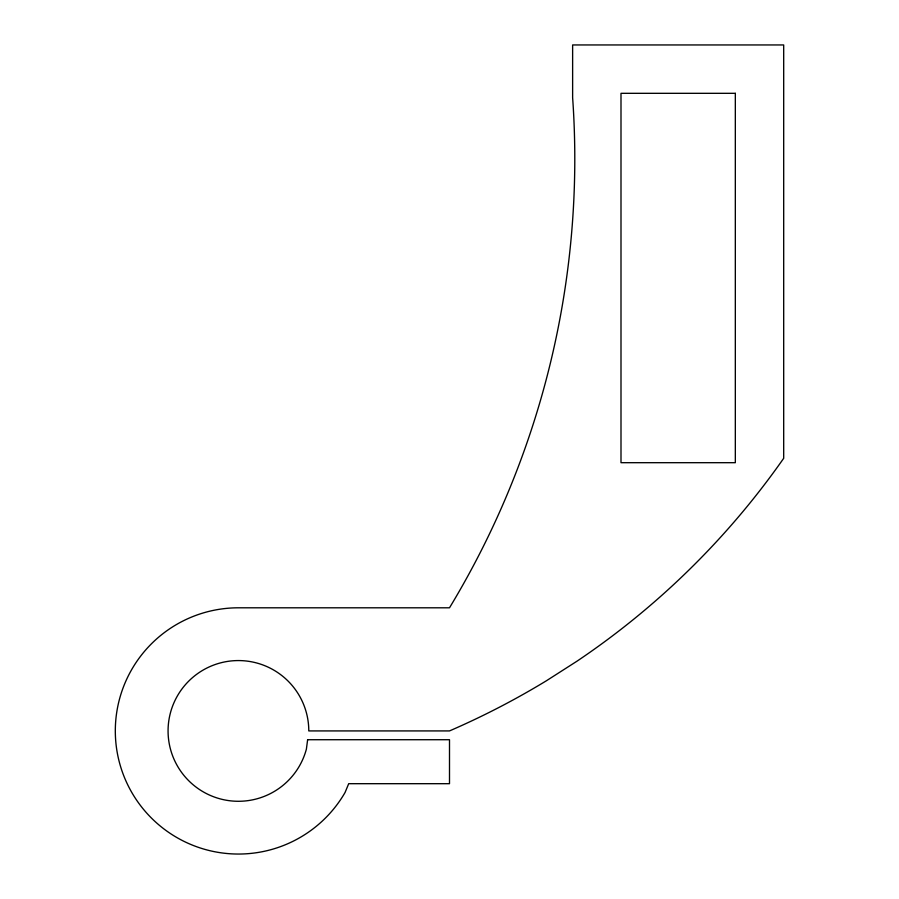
<?xml version="1.0" encoding="UTF-8"?>
<svg xmlns="http://www.w3.org/2000/svg" width="899" height="899" viewBox="0 0 899 899"><rect width="100%" height="100%" fill="white"/><g stroke="black" fill="none" stroke-linecap="round" stroke-linejoin="round"><path stroke-width="1.35" d="M307.627 739.72L306.39 749.137A70.358 70.358 0 0 1 193.206 784.827A70.358 70.358 0 0 1 208.692 667.159A70.358 70.358 0 0 1 308.784 730.921L449.5 730.921A792.558 792.558 0 0 0 546.401 680.768L577.057 661.147A792.558 792.558 0 0 0 783.692 458.299L783.692 44.95L572.629 44.95L572.629 97.721A867.029 867.029 0 0 1 449.5 607.803L238.426 607.803A123.129 123.129 0 0 0 131.805 792.491A123.129 123.129 0 0 0 345.059 792.491L348.7 783.692L449.5 783.692L449.5 739.72L307.627 739.72M735.326 93.316L620.995 93.316L620.995 462.693L735.326 462.693L735.326 93.316"/></g></svg>
